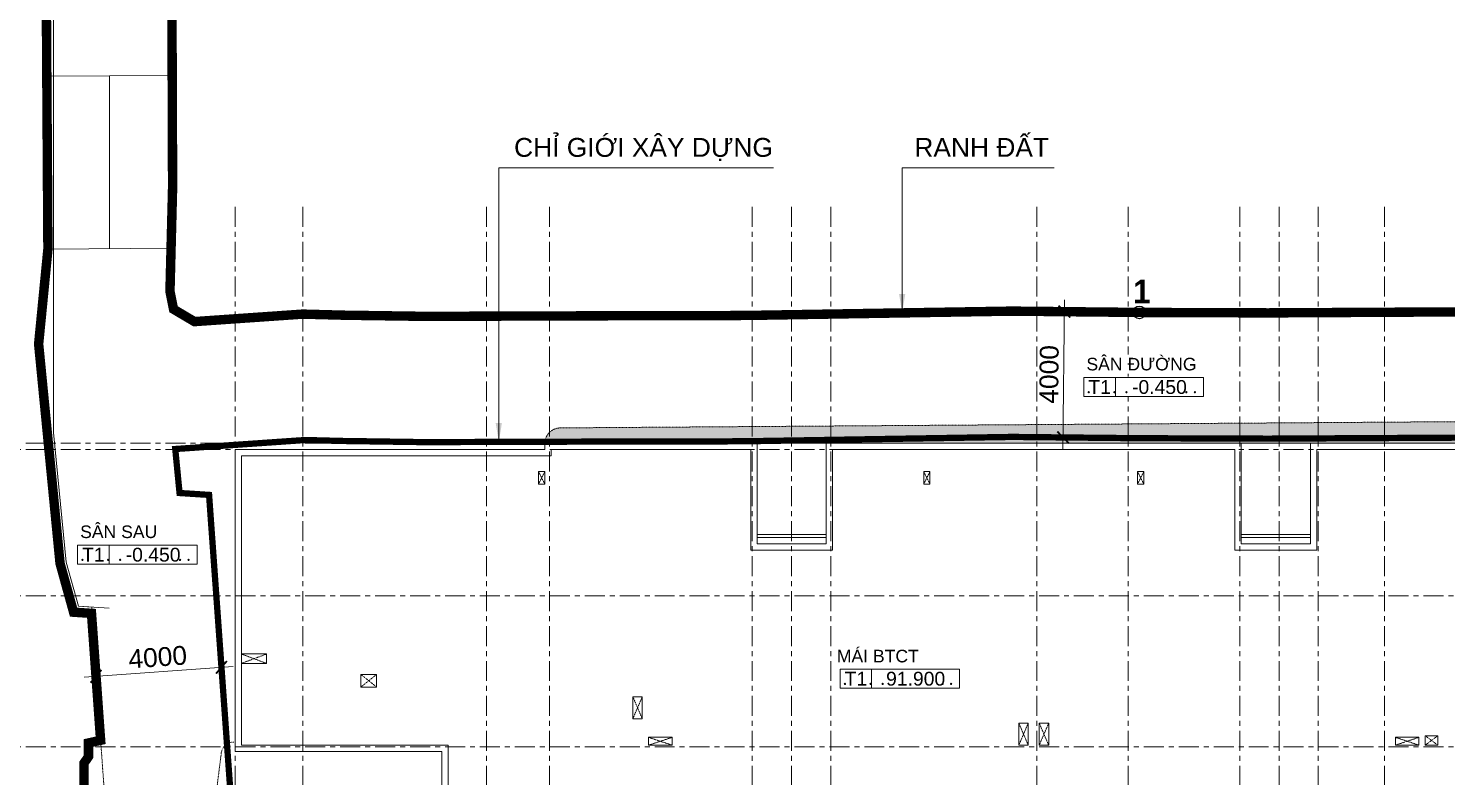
# Model space of a CAD drawing. Header units: millimetres. Extents: x -55734 to 162275, y -23881 to 125548.
# Drawn here: x -15074 to 30032, y 32000 to 55796 of the extents above; entities that cross this region are included whole.
import ezdxf
from ezdxf.enums import TextEntityAlignment as Align
from ezdxf.xclip import XClip

# ---------------------------------------------------------------- set-up
doc = ezdxf.new("R2010")
doc.units = ezdxf.units.MM
doc.header["$XCLIPFRAME"] = 0
for name, pattern in [('Dash', [6.35, 3.175, -3.175]), ('gf$0$Dash', [6, 3, -3]), ('Grid Line', [22.225, 12.7, -3.175, 3.175, -3.175]), ('HIDDEN2', [4.7625, 3.175, -1.5875]), ('PHANTOM', [63.5, 31.75, -6.35, 6.35, -6.35, 6.35, -6.35])]:
    doc.linetypes.add(name, pattern=pattern)
for name, color, linetype in [('20180221 BF$0$sohieu_diem', 2, 'Continuous'), ('CGXD', 5, 'HIDDEN2'), ('RD-AB', 4, 'PHANTOM')]:
    doc.layers.add(name, color=color, linetype=linetype)
for name, color, linetype, lineweight in [('@ color hatch', 7, 'Continuous', 13), ('A-DETL-GENF', 31, 'Continuous', 5), ('A-DETL-GENF-HDLN', 161, 'Dash', 5), ('CHU', 181, 'Continuous', 5), ('CHU-1', 7, 'Continuous', 9), ('DIM', 1, 'Continuous', 5), ('gf$0$A-_DETA----_E', 8, 'Continuous', 9), ('HATCH-1', 8, 'Continuous', 5), ('KI-HIEU-1', 151, 'Continuous', 9), ('NET THAY 2', 55, 'Continuous', 5), ('NET-THAY', 2, 'Continuous', 9), ('TRUC', 225, 'Continuous', 5)]:
    doc.layers.add(name, color=color, linetype=linetype, lineweight=lineweight)
doc.styles.add('20180221 BF$0$VAPTIMN', font='VNI-Aptima-Bold_0.TTF')
doc.styles.add('Arial', font='Font - TrueType - Arial.ttf')
doc.styles.add('Arial_2', font='Font - TrueType - Arial.ttf', dxfattribs={"height": 800})
doc.styles.add('Arial_3', font='Font - TrueType - Arial.ttf', dxfattribs={"height": 500})
doc.styles.add('TA1', font='Font - TrueType - Arial.ttf')
doc.dimstyles.new('D_300_KTx3.0', dxfattribs={"dimtxt": 600, "dimasz": 375, "dimexe": 375, "dimexo": 375, "dimgap": 160, "dimtad": 1, "dimdec": 0, "dimzin": 9, "dimtxsty": 'TA1', "dimblk": 'ARCHTICK', "dimcen": 1, "dimdle": 375, "dimclrd": 256, "dimclre": 256, "dimclrt": 7, "dimadec": 0, "dimazin": 0, "dimtfac": 1, "dimtdec": 0, "dimtix": 1, "dimtmove": 1, "dimatfit": 3, "dimldrblk": 'ARCHTICK', "dimfxl": 0, "dimtolj": 1, "dimtzin": 0, "dimlwd": -1, "dimlwe": -1, "dimarcsym": 0})
doc.dimstyles.new('Diagonal_-_2_5mm_Arial', dxfattribs={"dimscale": 304.8, "dimtxt": 500, "dimasz": 1.968504, "dimexe": 1.574803, "dimexo": 0.984252, "dimgap": 1, "dimtad": 1, "dimdec": 0, "dimzin": 0, "dimdsep": 46, "dimtxsty": 'Arial_3', "dimblk1": 'OBLIQUE', "dimblk2": 'OBLIQUE', "dimsah": 1, "dimcen": 0.09, "dimdle": 1.574803, "dimclrt": 256, "dimazin": 0, "dimtfac": 1, "dimtdec": 0, "dimtix": 1, "dimtmove": 0, "dimatfit": 3, "dimfxl": 0, "dimtvp": 1, "dimtolj": 1, "dimtzin": 0, "dimarcsym": 0})

# ---------------------------------------------------------------- blocks, each defined once
blk = doc.blocks.new('A$C56D52FB6')
at = {"layer": '@ color hatch', "ltscale": 0.5}
h = blk.add_hatch(dxfattribs=at)
h.set_pattern_fill('CROSS', color=139, scale=300)
h.set_pattern_definition([(0, (590434.3, 100508.92), (75, 75), [37.5, -112.5]), (90, (590453.05, 100490.17), (-75, 75), [37.5, -112.5])])
edge = h.paths.add_edge_path()
edge.add_line((-59818, 21924), (-94124, 21685))
edge.add_arc((-94120, 21185), 500, 90.3989, 179.1705)
edge.add_line((-94620, 21192), (-57651, 21192))
edge.add_arc((-59793, 18424), 3500, 52.2707, 90.3989)
edge = h.paths.add_edge_path()
edge.add_line((-55369, 14247), (-55369, 13109))
edge.add_line((-55369, 13109), (-54968, 11695))
edge.add_line((-54968, 11695), (-53917, 11695))
edge.add_arc((-50043, 14825), 4981, 218.9371, 284.8108)
edge.add_line((-48769, 10010), (-47561, 10326))
edge.add_arc((-49011, 17174), 7000, 204.7192, 281.9565, ccw=False)
edge = h.paths.add_edge_path()
edge.add_line((-55941, 16192), (-56245, 16192))
edge.add_line((-56245, 16192), (-56188, 15992))
edge.add_line((-56188, 15992), (-55910, 15992))
edge.add_arc((-49011, 17174), 7000, 188.0771, 189.7225, ccw=False)
edge.add_line((-55941, 16190), (-55941, 16192))
edge = h.paths.add_edge_path()
edge.add_line((-57665, 21192), (-57651, 21192))
edge.add_arc((-59793, 18424), 3500, 52.2673, 52.2707)
edge.add_line((-57651, 21192), (-57665, 21192))
edge.add_line((-57665, 21192), (-57665, 21192))
h.paths.add_polyline_path([(-56269, 18502), (-56269, 16492), (-55984, 16492)])
at = {"layer": '@ color hatch', "color": 139, "ltscale": 0.5}
blk.add_lwpolyline([(-109036, 15785), (-109023, 15984), (-109450, 16011), (-109839, 17409), (-110241, 21531), (-110241, 48063), (-110844, 47960), (-110507, 40471), (-110422, 27415), (-110717, 24351), (-110036, 17372), (-109605, 15821)], close=True, dxfattribs=at)
at = {"layer": '@ color hatch', "color": 139, "ltscale": 0.5, "elevation": 0}
blk.add_lwpolyline([(-109450, 16011), (-108469, 15948)], dxfattribs=at)
at = {"layer": 'gf$0$A-_DETA----_E'}
for p, q in [((-106456, 29336), (-106555, 56329)), ((-110506, 40471), (-110422, 27368)), ((-106540, 26025), (-106456, 29336)), ((-110422, 27368), (-110717, 24351)), ((-110717, 24351), (-110036, 17372)), ((-110036, 17372), (-109605, 15821)), ((-109605, 15821), (-109036, 15785)), ((-109036, 15785), (-108746, 11747)), ((-108746, 11747), (-109132, 11662)), ((-109132, 11662), (-109130, 11231)), ((-109274, 11020), (-109282, 6711)), ((-109130, 11231), (-109274, 11020))]:
    blk.add_line(p, q, dxfattribs=at)
at = {"layer": 'gf$0$A-_DETA----_E', "color": 190, "linetype": 'gf$0$Dash'}
for p, q in [((-108615, 9927), (-109013, 15465)), ((-105826, 4088, 0), (-104908, 11342, 0))]:
    blk.add_line(p, q, dxfattribs=at)
at = {"layer": 'gf$0$A-_DETA----_E', "color": 190, "linetype": 'gf$0$Dash', "elevation": 0}
for points in [[(-70865, 25344), (-59841, 25420, -0.375486), (-52862, 19404), (-52475, 16679, 0.44861), (-48120, 13786), (-38974, 16189)], [(-94619, 21192), (-94619, 21182, -0.412176), (-94123, 21682), (-59817, 21920, -0.167544), (-57655, 21192, -0.167544)]]:
    blk.add_lwpolyline(points, format="xyb", dxfattribs=at)
at = {"layer": 'gf$0$A-_DETA----_E', "color": 190, "linetype": 'gf$0$Dash'}
blk.add_arc((-104512, 11292, 0), 400, 90, 172.7926, dxfattribs=at)
blk = doc.blocks.new('_ARCHTICK')
at = {"color": 0, "linetype": 'ByBlock', "const_width": 0.15}
blk.add_lwpolyline([(-0.5, -0.5), (0.5, 0.5)], dxfattribs=at)
blk = doc.blocks.new('*D138')
at = {"layer": 'Defpoints', "color": 0, "transparency": 16777216}
for p in [(73609, 80279, 0), (73609, 80279), (73568, 76279, 0)]:
    blk.add_point(p, dxfattribs=at)
at = {"layer": 'DIM', "transparency": 16777216}
blk.add_line((73564, 75904), (73613, 80654), dxfattribs=at)
at = {"layer": 'DIM', "transparency": 16777216, "xscale": 375.0000000000001, "yscale": 375.0000000000001, "zscale": 375.0000000000001}
for p, rotation in [((73609, 80279), 89.41001957894383), ((73568, 76279), 269.4100195789438)]:
    blk.add_blockref('_ARCHTICK', p, dxfattribs=dict(at, rotation=rotation))
at = {"layer": 'DIM', "color": 7, "transparency": 16777216, "insert": (73123, 78284), "char_height": 600, "attachment_point": 5, "rotation": 89.41, "style": 'TA1'}
blk.add_mtext('\\A1;4000', dxfattribs=at)
blk = doc.blocks.new('*D139')
at = {"layer": 'Defpoints', "color": 0, "transparency": 16777216}
for p in [(42811, 68682), (42811, 68682), (46801, 68969, 0)]:
    blk.add_point(p, dxfattribs=at)
at = {"layer": 'DIM', "transparency": 16777216}
blk.add_line((47175, 68996), (42437, 68656), dxfattribs=at)
for p, xscale, yscale, zscale, rotation in [((46801, 68969), 374.9999999999999, 374.9999999999999, 374.9999999999999, 4.109127579739793), ((42811, 68682), 375, 375, 375, 184.1091275797397)]:
    blk.add_blockref('_ARCHTICK', p, dxfattribs=dict(at, xscale=xscale, yscale=yscale, zscale=zscale, rotation=rotation))
at = {"layer": 'DIM', "color": 7, "transparency": 16777216, "insert": (44773, 69291), "char_height": 600, "attachment_point": 5, "rotation": 4.1091, "style": 'TA1'}
blk.add_mtext('\\A1;4000', dxfattribs=at)
blk = doc.blocks.new('_Oblique')
at = {"color": 0, "linetype": 'ByBlock', "lineweight": -2}
blk.add_line((-0.5, -0.5), (0.5, 0.5), dxfattribs=at)
blk = doc.blocks.new('*U24')
at = {"color": 7, "ltscale": 30, "true_color": 0xffffff, "insert": (-420, 350), "char_height": 200, "attachment_point": 5, "bg_fill": 3, "box_fill_scale": 1.25, "bg_fill_color": 256, "bg_fill_true_color": 13158600, "bg_fill_transparency": 0}
blk.add_mtext('\\A1;.  .', dxfattribs=at)
at = {"color": 7, "ltscale": 30, "true_color": 0xffffff, "insert": (520, 350), "char_height": 200, "attachment_point": 5, "bg_fill": 3, "box_fill_scale": 1.25, "bg_fill_color": 256, "bg_fill_true_color": 13158600, "bg_fill_transparency": 0}
blk.add_mtext('\\A1;.      ..', dxfattribs=at)
at = {"color": 7, "style": 'Arial'}
blk.add_attdef('T1', text='', height=220, dxfattribs=at).set_placement((-450, 350), align=Align.MIDDLE_CENTER)
for points in [[(-700, 500), (-200, 500), (-200, 200), (-700, 200)], [(-200, 200), (1200, 200), (1200, 500), (-200, 500)]]:
    blk.add_lwpolyline(points, close=True)
blk.add_attdef('±0.000', text='', height=220, dxfattribs=at).set_placement((500, 350), align=Align.MIDDLE)
blk = doc.blocks.new('Family2 - Family1 2-690169-MẶT BẰNG CHIẾU MÁI')
at = {"layer": 'A-DETL-GENF'}
for p, q in [((800, 300), (0, 300)), ((0, 300), (0, 0)), ((0, 0), (800, 0)), ((800, 0), (800, 300))]:
    blk.add_line(p, q, dxfattribs=at)
at = {"layer": 'A-DETL-GENF-HDLN'}
for p, q in [((0, 300), (800, 1)), ((0, 0), (800, 299))]:
    blk.add_line(p, q, dxfattribs=at)
blk = doc.blocks.new('Family2 - Family1 2-690398-MẶT BẰNG CHIẾU MÁI')
at = {"layer": 'A-DETL-GENF'}
for p, q in [((200, 400), (0, 400)), ((0, 400), (0, 0)), ((0, 0), (200, 0)), ((200, 0), (200, 400))]:
    blk.add_line(p, q, dxfattribs=at)
at = {"layer": 'A-DETL-GENF-HDLN'}
for p, q in [((0, 400), (200, 1)), ((0, 0), (200, 399))]:
    blk.add_line(p, q, dxfattribs=at)
blk = doc.blocks.new('Family2 - Family1 2-691442-MẶT BẰNG CHIẾU MÁI')
at = {"layer": 'A-DETL-GENF'}
for p, q in [((500, 400), (0, 400)), ((0, 400), (0, 0)), ((0, 0), (500, 0)), ((500, 0), (500, 400))]:
    blk.add_line(p, q, dxfattribs=at)
at = {"layer": 'A-DETL-GENF-HDLN'}
for p, q in [((0, 400), (500, 1)), ((0, 0), (500, 399))]:
    blk.add_line(p, q, dxfattribs=at)
blk = doc.blocks.new('Family2 - Family1 2-691650-MẶT BẰNG CHIẾU MÁI')
at = {"layer": 'A-DETL-GENF'}
for p, q in [((300, 700), (0, 700)), ((0, 700), (0, 0)), ((300, 0), (300, 700)), ((0, 0), (300, 0))]:
    blk.add_line(p, q, dxfattribs=at)
at = {"layer": 'A-DETL-GENF-HDLN'}
for p, q in [((0, 700), (300, 1)), ((0, 0), (300, 699))]:
    blk.add_line(p, q, dxfattribs=at)
blk = doc.blocks.new('Family2 - Family1 2-691888-MẶT BẰNG CHIẾU MÁI')
at = {"layer": 'A-DETL-GENF'}
for p, q in [((750, 250), (0, 250)), ((0, 250), (0, 0)), ((0, 0), (750, 0)), ((750, 0), (750, 250))]:
    blk.add_line(p, q, dxfattribs=at)
at = {"layer": 'A-DETL-GENF-HDLN'}
for p, q in [((0, 250), (750, 1)), ((0, 0), (750, 249))]:
    blk.add_line(p, q, dxfattribs=at)
blk = doc.blocks.new('Family2 - Family1 2-692518-MẶT BẰNG CHIẾU MÁI')
at = {"layer": 'A-DETL-GENF'}
for p, q in [((400, 300), (0, 300)), ((0, 300), (0, 0)), ((0, 0), (400, 0)), ((400, 0), (400, 300))]:
    blk.add_line(p, q, dxfattribs=at)
at = {"layer": 'A-DETL-GENF-HDLN'}
for p, q in [((0, 300), (400, 1)), ((0, 0), (400, 299))]:
    blk.add_line(p, q, dxfattribs=at)
blk = doc.blocks.new('ALC1807-ASCENT PLAZA-TANG 23_rvt-1-MẶT BẰNG CHIẾU MÁI')
at = {"layer": 'NET-THAY', "lineweight": 9}
for p, q in [((8101, 39700), (10301, 39700)), ((23501, 39700), (25701, 39700)), ((10301, 39600), (8101, 39600)), ((25701, 39600), (23501, 39600))]:
    blk.add_line(p, q, dxfattribs=at)
at = {"lineweight": 5}
for name, p in [('Family2 - Family1 2-690398-MẶT BẰNG CHIẾU MÁI', (1151, 41300)), ('Family2 - Family1 2-690398-MẶT BẰNG CHIẾU MÁI', (13401, 41300)), ('Family2 - Family1 2-690398-MẶT BẰNG CHIẾU MÁI', (20201, 41300)), ('Family2 - Family1 2-690169-MẶT BẰNG CHIẾU MÁI', (-8300, 35600)), ('Family2 - Family1 2-691442-MẶT BẰNG CHIẾU MÁI', (-4499, 34850)), ('Family2 - Family1 2-691650-MẶT BẰNG CHIẾU MÁI', (4151, 33840)), ('Family2 - Family1 2-691650-MẶT BẰNG CHIẾU MÁI', (16426, 33000)), ('Family2 - Family1 2-691650-MẶT BẰNG CHIẾU MÁI', (17076, 33000)), ('Family2 - Family1 2-691888-MẶT BẰNG CHIẾU MÁI', (4651, 33000)), ('Family2 - Family1 2-691888-MẶT BẰNG CHIẾU MÁI', (28401, 33000)), ('Family2 - Family1 2-692518-MẶT BẰNG CHIẾU MÁI', (29351, 33000))]:
    blk.add_blockref(name, p, dxfattribs=at)
blk = doc.blocks.new('A$C7E716810')
at = {"layer": 'NET-THAY', "lineweight": 9}
for p, q in [((9850, 42400), (0, 42400)), ((0, 42400), (0, 32800)), ((16600, 42600), (9850, 42600)), ((9850, 42600), (9850, 42400)), ((32000, 42600), (16600, 42600)), ((16600, 39400), (16600, 42600)), ((18800, 42600), (18800, 39400)), ((34200, 42600), (32000, 42600)), ((32000, 39400), (32000, 42600)), ((34200, 42600), (34200, 39400)), ((48200, 42600), (34200, 42600)), ((18800, 39400), (16600, 39400)), ((34200, 39400), (32000, 39400)), ((0, 32800), (6575, 32800)), ((6575, 32800), (6575, 31000))]:
    blk.add_line(p, q, dxfattribs=at)
for points in [[(41015, 42600), (34200, 42600), (34200, 39400), (32000, 39400), (32000, 42600), (18800, 42600), (18800, 39400), (16600, 39400), (16600, 42600), (9850, 42600), (9850, 42400), (0, 42400), (0, 32800), (6575, 32800), (6575, 31000), (9850, 31000), (9850, 23600), (14325, 23597), (14325, 31000), (29950, 31000), (29950, 28700), (31250, 28697), (31250, 24500), (34000, 24500)], [(40815, 42400), (34400, 42400), (34400, 39200), (31800, 39200), (31800, 42400), (19000, 42400), (19000, 39200), (16400, 39200), (16400, 42400), (10050, 42400), (10050, 42200), (200, 42200), (200, 33000), (6775, 33000), (6775, 31200), (10050, 31200), (10050, 23800), (14125, 23797), (14125, 31200), (30150, 31200), (30150, 28900), (31450, 28897), (31450, 24700), (34000, 24700)]]:
    blk.add_lwpolyline(points, dxfattribs=at)
at = {"lineweight": 5}
blk.add_blockref('ALC1807-ASCENT PLAZA-TANG 23_rvt-1-MẶT BẰNG CHIẾU MÁI', (8499, 0), dxfattribs=at)
blk = doc.blocks.new('A$C1F0A2BF7')
at = {"layer": '20180221 BF$0$sohieu_diem', "color": 3, "const_width": 93.8, "elevation": 0}
blk.add_lwpolyline([(75991.1, 80207.7, 1), (75997.2, 80301.2, 1)], format="xyb", close=True, dxfattribs=at)
at = {"layer": '20180221 BF$0$sohieu_diem'}
blk.add_circle((75994.1, 80254.4, 0), 200, dxfattribs=at)
at = {"layer": 'CGXD', "ltscale": 200, "const_width": 200, "elevation": 0}
blk.add_lwpolyline([(89158.6, 76288.4), (80095.2, 76240.2), (75966.3, 76254.7), (71950.1, 76296), (68041.4, 76232.4), (63824.1, 76163.2), (62710.9, 76152.8), (59200.8, 76148.4), (53256.4, 76129.8), (50614.3, 76167.4), (49470.6, 76197.6), (45331.3, 75911), (45467.8, 74512.2), (46406.7, 74451.5), (47194.7, 63486.7)], dxfattribs=at)
at = {"layer": 'RD-AB', "ltscale": 30, "const_width": 300, "elevation": 0}
for points in [[(41196.9, 95371), (41281.7, 82268.3), (40986.4, 79251), (41667.6, 72272.6), (42098.4, 70721.5), (42667.3, 70684.7), (42957.4, 66647.6), (42571.1, 66562.4), (42573.3, 66131.3), (42429.3, 65920.2), (42421.3, 61611.7), (42341, 57578.5), (42283.8, 56540), (42189.8, 53690.1), (44821.5, 51926.7), (44789.5, 50966.7), (50950.5, 50939.2), (50956.6, 47932.5), (50990.5, 43962.1), (50922.6, 39968.1), (51071.5, 34366.8), (50997.7, 31365.3), (51047.4, 29498.3), (102264.3, 29422.6)], [(117344.6, 73191.8), (100730.8, 69175.3), (99106.1, 80624), (95474, 80397.9), (89113.6, 80288), (80091.7, 80240), (75994.1, 80254.4), (71938.4, 80296.2), (67976, 80231.7), (63772.8, 80162.8), (62689.8, 80152.6), (59192.3, 80148.3), (53278.8, 80129.8), (50695.7, 80166.5), (49385.2, 80201.1), (45942.7, 79962.7), (45276.7, 80356.5), (45163.2, 80925.1), (45247, 84236.5), (45176.2, 103598.7)]]:
    blk.add_lwpolyline(points, dxfattribs=at)
at = {"layer": '20180221 BF$0$sohieu_diem', "color": 3, "style": '20180221 BF$0$VAPTIMN'}
blk.add_text('1', height=750, dxfattribs=at).set_placement((75793.2, 80546.4, 0))
at = {"layer": 'CGXD', "ltscale": 200, "style": 'Arial'}
blk.add_text('CHỈ GIỚI XÂY DỰNG', height=600, dxfattribs=at).set_placement((56106.1, 85203.1, 0))
at = {"layer": 'RD-AB', "ltscale": 20, "style": 'Arial'}
blk.add_text('RANH ĐẤT ', height=600, dxfattribs=at).set_placement((68837.3, 85203.1, 0))
at = {"layer": 'DIM'}
for p1, p2, picture, middle in [((73568.3, 76279.4, 0), (73609.5, 80279, 0), '*D138', (73122.5, 78284, 0)), ((46800.7, 68969.1, 0), (42811.4, 68682.5, 0), '*D139', (44772.6, 69290.9, 0))]:
    dim = blk.add_aligned_dim(p1=p1, p2=p2, distance=0, dimstyle='D_300_KTx3.0', dxfattribs=at)
    dim.commit()
    dim.dimension.update_dxf_attribs({"geometry": picture, "text_midpoint": middle})
at = {"layer": 'NET THAY 2'}
for points, override in [([(55620.9, 76137.2, 0), (55624.9, 84852.4, 0), (64353.4, 84852.4, 0)], {"dimtad": 0}), ([(68449.4, 80239.4, 0), (68449.4, 84852.4, 0), (73283.1, 84852.4, 0)], {"dimgap": 1, "dimtad": 0})]:
    blk.add_leader(points, dimstyle='Diagonal_-_2_5mm_Arial', override=override, dxfattribs=at)

msp = doc.modelspace()

# ---------------------------------------------------------------- linework, layer by layer
at = {"layer": 'CHU'}
for p, q in [((-10499.7, 54301.6, 0), (-14487.7, 54275.7, 0)), ((-10535.9, 48801.2, 0), (-14452.1, 48775.9, 0))]:
    msp.add_line(p, q, dxfattribs=at)
at = {"layer": 'HATCH-1'}
msp.add_line((-12493.7, 54288.6, 0), (-12493.3, 48788.5, 0), dxfattribs=at)
at = {"layer": 'TRUC', "linetype": 'Grid Line', "ltscale": 50}
for p, q in [((-8499.5, 50122.6), (-8499.5, -7437.9)), ((-6349.5, 50122.6), (-6349.5, -10105.5)), ((-499.5, 50122.6), (-499.5, -7437.9)), ((1500.5, 50122.6), (1500.5, -10105.5)), ((7950.5, 50122.6), (7950.5, -7437.9)), ((9200.5, 50122.6), (9200.5, -10105.5)), ((10450.5, 50122.6), (10450.5, -7437.9)), ((17000.5, 50122.6), (17000.5, -7437.9)), ((19900.5, 50122.6), (19900.5, -7437.9)), ((23450.5, 50122.6), (23450.5, -7437.9)), ((24700.5, 50122.6), (24700.5, -10105.5)), ((25950.5, 50122.6), (25950.5, -7437.9)), ((28050.5, 50122.6), (28050.5, -10105.5)), ((48819.1, 42399.9), (-20105, 42399.9)), ((48819.1, 42599.9), (-15250.4, 42599.9)), ((48819.1, 37749.9), (-17790.4, 37749.9)), ((48819.1, 32949.9), (-17790.4, 32949.9))]:
    msp.add_line(p, q, dxfattribs=at)

# ---------------------------------------------------------------- block references
at = {"layer": 'DIM'}
msp.add_blockref('A$C7E716810', (-8499.6, -0.1), dxfattribs=at)

# ---------------------------------------------------------------- texts
at = {"layer": 'CHU', "color": 7, "insert": (-13428, 39986.4), "char_height": 400, "width": 3507.615, "attachment_point": 1, "line_spacing_factor": 0.936439, "style": 'Arial_2', "bg_fill": 3, "box_fill_scale": 1.25, "bg_fill_color": 256, "bg_fill_true_color": 13158600, "bg_fill_transparency": 0}
msp.add_mtext('SÂN SAU', dxfattribs=at)

# ---------------------------------------------------------------- next in the draw order: block references
at = {"layer": 'NET THAY 2'}
ref = msp.add_blockref('A$C1F0A2BF7', (-55733.8, -33492.4, 0), dxfattribs=at)
XClip(ref).set_block_clipping_path([(-27462.6186291156, 51738.6749988016), (137958.5174097056, 152520.3806320981)])
at = {"layer": 'NET-THAY'}
msp.add_blockref('A$C56D52FB6', (95969.7, 21408.2), dxfattribs=at)

# ---------------------------------------------------------------- next in the draw order: block references
at = {"layer": 'KI-HIEU-1', "linetype": 'ByBlock'}
for p, xscale, yscale, zscale, values in [((-12106.8, 38358.8), 1.999999999999999, 1.999999999999999, 1.999999999999999, {'±0.000': '-0.450', 'T1': 'T1'}), ((12144, 34414.3), 2, 2, 2, {'±0.000': '91.900', 'T1': 'T1'})]:
    msp.add_blockref('*U24', p, dxfattribs=dict(at, xscale=xscale, yscale=yscale, zscale=zscale)).add_auto_attribs(values)

# ---------------------------------------------------------------- next in the draw order: texts
at = {"layer": 'CHU', "color": 7, "insert": (18576, 45318.6), "char_height": 400, "width": 3507.615, "attachment_point": 1, "line_spacing_factor": 0.936439, "style": 'Arial_2', "bg_fill": 3, "box_fill_scale": 1.25, "bg_fill_color": 256, "bg_fill_true_color": 13158600, "bg_fill_transparency": 0}
msp.add_mtext('SÂN ĐƯỜNG', dxfattribs=at)

# ---------------------------------------------------------------- next in the draw order: block references
at = {"layer": 'KI-HIEU-1', "linetype": 'ByBlock', "xscale": 1.999999999999999, "yscale": 1.999999999999999, "zscale": 1.999999999999999}
msp.add_blockref('*U24', (19897.2, 43691), dxfattribs=at).add_auto_attribs({'±0.000': '-0.450', 'T1': 'T1'})

# ---------------------------------------------------------------- next in the draw order: texts
at = {"layer": 'CHU-1', "style": 'TA1'}
msp.add_text('MÁI BTCT', height=400, dxfattribs=at).set_placement((10638, 35633.9))

doc.saveas('drawing.dxf')
